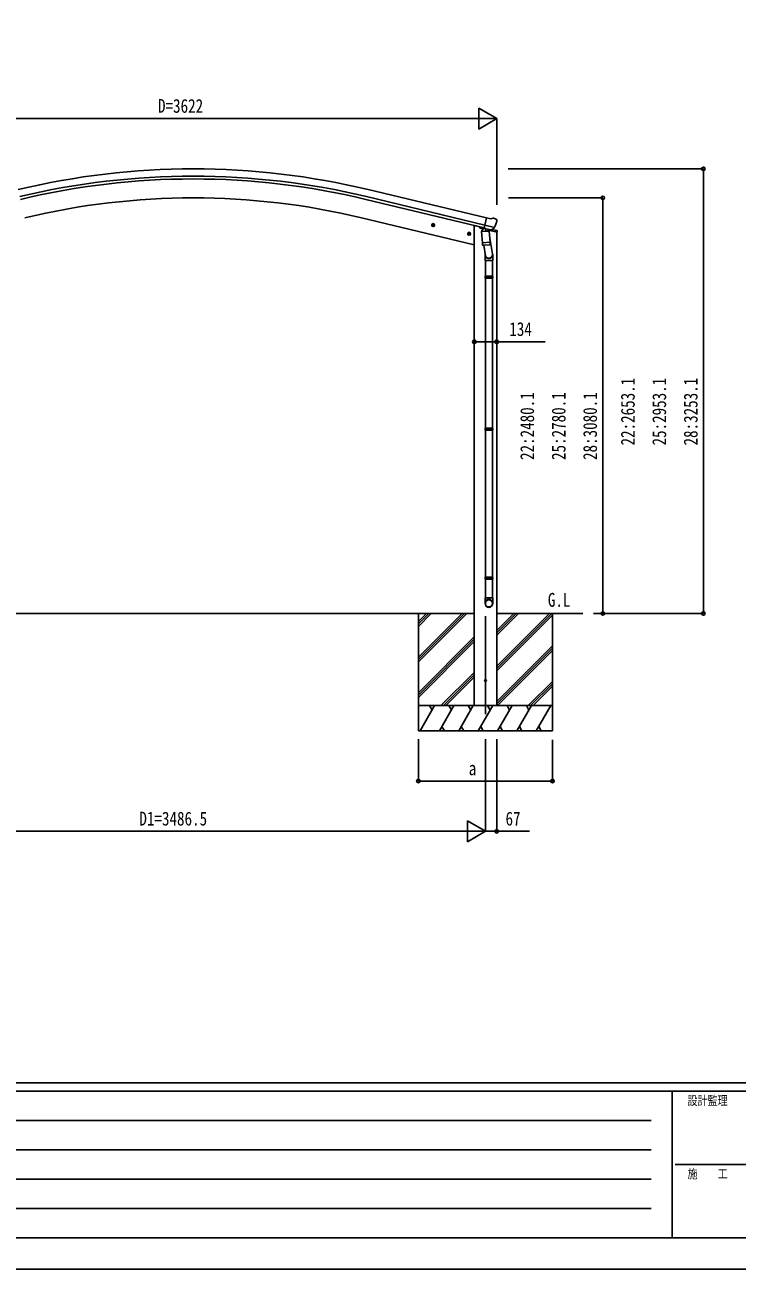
# Model space of a CAD drawing. Units: millimetres, scale not verified. Extents: x -10512 to 10512, y -7425 to 7425.
# Drawn here: x -7123 to -2875, y -7425 to 0 of the extents above; entities that cross this region are included whole.
import ezdxf
from ezdxf.enums import TextEntityAlignment as Align

# ---------------------------------------------------------------- set-up
doc = ezdxf.new("R2010")
doc.units = ezdxf.units.MM
doc.header["$LTSCALE"] = 40
for name, color, linetype in [('0-2_USER1', 3, 'Continuous'), ('0-4_YKK_12', 2, 'Continuous'), ('0-5_YKK_13', 4, 'Continuous'), ('0-6_YKK_A1', 4, 'Continuous'), ('0-7_YKK_D', 6, 'Continuous'), ('0-8_YKK_ZWAK', 7, 'Continuous')]:
    doc.layers.add(name, color=color, linetype=linetype)
doc.styles.add('ＭＳ ゴシック', font='')
doc.styles.get('ＭＳ ゴシック').set_extended_font_data('MS Gothic')

msp = doc.modelspace()

# ---------------------------------------------------------------- linework, layer by layer
at = {"layer": '0-4_YKK_12'}
msp.add_line((-4375.45, -4113.42), (-4375.45, -3529.47), dxfattribs=at)
at = {"layer": '0-5_YKK_13'}
for p, q in [((-4689.34, -1187.51), (-4694.5, -1192.95)), ((-4689.54, -1204.43), (-4684.87, -1184.98)), ((-4682.04, -1189.26), (-4689.34, -1187.51)), ((-4342.84, -1156.77), (-4368.77, -1150.54)), ((-4342.84, -1156.77), (-4329.58, -1154.07)), ((-4315.1, -1157.26), (-4328.28, -1154.09)), ((-4312, -1159.51), (-4308.14, -1165.8)), ((-4307.78, -1168.08), (-4308.06, -1169.23)), ((-4696.93, -1192.37), (-4677.48, -1197.04)), ((-4685.07, -1201.9), (-4679.91, -1196.46)), ((-4679.91, -1196.46), (-4682.04, -1189.26)), ((-4483.01, -1243.73), (-4463.56, -1248.4)), ((-4475.42, -1238.87), (-4480.58, -1244.31)), ((-4475.62, -1255.79), (-4470.95, -1236.34)), ((-4468.12, -1240.62), (-4475.42, -1238.87)), ((-4471.15, -1253.26), (-4465.99, -1247.82)), ((-4465.99, -1247.82), (-4468.12, -1240.62)), ((-4410.54, -1204.04), (-4410.54, -1207.31)), ((-4388.33, -1216.58), (-4406.7, -1212.17)), ((-4398.91, -1233.94), (-4353.22, -1230.75)), ((-4394.24, -1300.78), (-4398.91, -1233.94)), ((-4384.5, -1212.18), (-4397.81, -1227.49)), ((-4397.81, -1227.49), (-4397.37, -1233.84)), ((-4383.55, -1212.11), (-4384.5, -1212.18)), ((-4380.47, -1214.58), (-4382, -1214.21)), ((-4343.76, -1223.39), (-4380.47, -1214.58)), ((-4321.84, -1208.39), (-4379.34, -1194.58)), ((-4374.52, -1216.41), (-4373.5, -1231.01)), ((-4346.31, -1225.4), (-4372.12, -1231.84)), ((-4355, -1227.57), (-4354.77, -1230.86)), ((-4353.22, -1230.75), (-4348.55, -1297.59)), ((-4341.4, -1223.87), (-4348.92, -1222.06)), ((-4305.98, -1236.35), (-4348.9, -1226.05)), ((-4345.6, -1223.62), (-4345.55, -1224.36)), ((-4342.23, -1223.76), (-4343.76, -1223.39)), ((-4338.69, -1223.3), (-4322.31, -1208.81)), ((-4335.08, -1220.11), (-4308.28, -1226.54)), ((-4305.98, -1229.46), (-4305.98, -1236.35)), ((-4394.24, -1300.78), (-4348.55, -1297.59)), ((-4394.23, -1300.78), (-4393.34, -1313.48)), ((-4349.53, -1312.19), (-4391.23, -1315.11)), ((-4385.8, -1314.73), (-4375.07, -1378.31)), ((-4350.28, -1272.82), (-4334.37, -1368.99)), ((-4347.69, -1310.05), (-4348.56, -1297.59)), ((-4348.09, -1311.41), (-4348.08, -1311.41)), ((-4378.22, -1371.5), (-4378.22, -1406.15)), ((-4378.22, -1406.15), (-4332.22, -1406.15)), ((-4376.22, -1406.15), (-4376.22, -1500.15)), ((-4334.22, -1406.15), (-4334.22, -1500.15)), ((-4332.22, -1406.15), (-4332.22, -1371.8)), ((-4378.22, -1502.15), (-4377.22, -1500.15)), ((-4378.22, -1502.15), (-4332.22, -1502.15)), ((-4378.22, -1502.15), (-4378.22, -1510.15)), ((-4378.22, -1510.15), (-4332.22, -1510.15)), ((-4378.22, -1510.15), (-4377.22, -1512.15)), ((-4377.22, -1500.15), (-4333.22, -1500.15)), ((-4377.22, -1512.15), (-4333.22, -1512.15)), ((-4376.22, -1512.15), (-4376.22, -2406.48)), ((-4334.22, -1512.15), (-4334.22, -2406.48)), ((-4332.22, -1502.15), (-4333.22, -1500.15)), ((-4378.22, -2408.48), (-4377.22, -2406.48)), ((-4378.22, -2408.48), (-4332.22, -2408.48)), ((-4378.22, -2408.48), (-4378.22, -2416.48)), ((-4378.22, -2416.48), (-4332.22, -2416.48)), ((-4378.22, -2416.48), (-4377.22, -2418.48)), ((-4377.22, -2406.48), (-4333.22, -2406.48)), ((-4377.22, -2418.48), (-4333.22, -2418.48)), ((-4376.22, -2418.48), (-4376.22, -3296.53)), ((-4334.22, -2418.48), (-4334.22, -3296.53)), ((-4332.22, -2408.48), (-4333.22, -2406.48)), ((-4378.22, -3298.53), (-4377.22, -3296.53)), ((-4378.22, -3298.53), (-4332.22, -3298.53)), ((-4378.22, -3298.53), (-4378.22, -3306.53)), ((-4378.22, -3306.53), (-4332.22, -3306.53)), ((-4378.22, -3306.53), (-4377.22, -3308.53)), ((-4377.22, -3296.53), (-4333.22, -3296.53)), ((-4377.22, -3308.53), (-4333.22, -3308.53)), ((-4376.22, -3308.53), (-4376.22, -3418.53)), ((-4334.22, -3308.53), (-4334.22, -3418.53)), ((-4332.22, -3298.53), (-4333.22, -3296.53)), ((-4378.22, -3452.67), (-4378.22, -3418.53)), ((-4378.22, -3418.53), (-4332.22, -3418.53)), ((-4332.22, -3452.67), (-4332.22, -3418.53))]:
    msp.add_line(p, q, dxfattribs=at)
for points in [[(-4374.2, -1215.99), (-4383.92, -1213.66), (-4368.77, -1150.54)], [(-4694.5, -1192.95), (-4692.37, -1200.15), (-4685.07, -1201.9)], [(-4480.58, -1244.31), (-4478.45, -1251.51), (-4471.15, -1253.26)], [(-4374.2, -1215.99), (-4373.96, -1216.14), (-4349.2, -1222.09), (-4348.92, -1222.06)], [(-4321.57, -1207.81), (-4322.15, -1208.66), (-4322.31, -1208.81)], [(-4332.22, -1502.15), (-4332.22, -1510.15), (-4333.22, -1512.15)], [(-4332.22, -2408.48), (-4332.22, -2416.48), (-4333.22, -2418.48)], [(-4332.22, -3298.53), (-4332.22, -3306.53), (-4333.22, -3308.53)]]:
    msp.add_lwpolyline(points, dxfattribs=at)
for centre, radius in [((-4687.21, -1194.71), 8.5), ((-4687.21, -1194.71), 7.7), ((-4687.21, -1194.71), 6.5), ((-4473.28, -1246.06), 8.5), ((-4473.28, -1246.06), 7.7), ((-4473.28, -1246.06), 6.5), ((-4375.45, -3912.48), 5)]:
    msp.add_circle(centre, radius, dxfattribs=at)
for centre, radius, start, end in [((-4328.98, -1157.01), 3, 76.5, 101.5), ((-4504.86, -1121.98), 202.4, 334.90875, 346.5), ((-4316.27, -1162.12), 5, 31.5, 76.5), ((-4405.54, -1207.31), 5, 180, 256.5), ((-4381.88, -1213.73), 0.5, 221.23754, 256.5), ((-4375.12, -1216.49), 0.604, 7.79405, 79.40158), ((-4372.47, -1230.87), 1.03, 188.03431, 289.96103), ((-4346.55, -1224.43), 1, 284, 4), ((-4345.1, -1223.59), 0.5, 76.5, 184), ((-4342.12, -1223.27), 0.5, 256.5, 291.76246), ((-4308.98, -1229.46), 3, 0, 76.5), ((-4391.37, -1313.11), 2, 190.53157, 274), ((-4349.67, -1310.2), 2, 274, 322.59038), ((-4349.63, -1310.23), 1.95, 322.52234, 4.95983), ((-4362.22, -1371.8), 30, 0, 2.54858)]:
    msp.add_arc(centre, radius, start, end, dxfattribs=at)
for centre, major_axis, ratio, start_param, end_param in [((-4310.7, -1167.37), (1.57, -2.57), 0.99628, 0.7835347, 1.5707963), ((-4340.7, -1220.94), (0.73, -2.92), 0.997631, 5.8041905, 5.8929484), ((-4340.73, -1220.82), (-2.63, 3.16), 0.650902, 2.1145521, 2.1873627), ((-4340.68, -1221.04), (0.73, -2.92), 0.997631, 5.965759, 6.7621801), ((-4355.22, -1371.5), (-23, 0), 0.996195, 6.0000678, 10.0103449), ((-4355.22, -1371.5), (-21, 0), 0.996195, 0.3319459, 3.3482706), ((-4355.22, -3450.93), (23, 0), 0.996195, 6.2831853, 9.424778), ((-4355.22, -3452.67), (23, 0), 0.996195, 6.2831853, 9.424778), ((-4355.22, -3452.67), (0, -23.43), 0.981806, 4.712389, 7.8539816)]:
    msp.add_ellipse(centre, major_axis=major_axis, ratio=ratio, start_param=start_param, end_param=end_param, dxfattribs=at)
msp.add_ellipse((-4355.22, -3452.67), major_axis=(-21, 0), ratio=0.996195, dxfattribs=at)
at = {"layer": '0-6_YKK_A1'}
for p, q in [((-5084.58, -1024.91), (-4379.26, -1194.24)), ((-5074.5, -982.93), (-4369.18, -1152.26)), ((-5088.51, -1041.27), (-4383.19, -1210.61)), ((-5114.89, -1151.15), (-4442.45, -1312.59)), ((-4442.45, -1199.48), (-4429.53, -1199.48)), ((-4442.45, -1199.48), (-4442.45, -4062.48)), ((-4308.45, -1235.76), (-4308.45, -4062.48)), ((-7794.95, -3512.48), (-4442.45, -3512.48)), ((-4775.95, -3512.48), (-4775.95, -4212.48)), ((-4775.95, -3773.21), (-4515.22, -3512.48)), ((-4775.95, -3787.35), (-4501.08, -3512.48)), ((-4775.95, -3801.49), (-4486.94, -3512.48)), ((-4775.95, -3589.36), (-4699.07, -3512.48)), ((-4775.95, -3575.22), (-4713.21, -3512.48)), ((-4775.95, -3561.08), (-4727.35, -3512.48)), ((-4308.45, -3826.21), (-3994.72, -3512.48)), ((-4308.45, -3840.35), (-3980.58, -3512.48)), ((-4308.45, -3642.36), (-4178.57, -3512.48)), ((-4308.45, -3628.22), (-4192.71, -3512.48)), ((-4308.45, -3614.08), (-4206.85, -3512.48)), ((-4308.45, -3512.48), (-3794.77, -3512.48)), ((-4308.45, -3854.49), (-3975.95, -3521.99)), ((-3975.95, -3512.48), (-3975.95, -4212.48)), ((-4775.95, -3985.34), (-4442.45, -3651.84)), ((-4775.95, -3999.48), (-4442.45, -3665.98)), ((-4775.95, -4013.62), (-4442.45, -3680.13)), ((-4308.45, -4038.34), (-3975.95, -3705.84)), ((-4308.45, -4052.48), (-3975.95, -3719.98)), ((-4304.31, -4062.48), (-3975.95, -3734.12)), ((-4640.96, -4062.48), (-4442.45, -3863.97)), ((-4626.82, -4062.48), (-4442.45, -3878.11)), ((-4612.67, -4062.48), (-4442.45, -3892.26)), ((-4120.46, -4062.48), (-3975.95, -3917.97)), ((-4106.32, -4062.48), (-3975.95, -3932.11)), ((-4092.17, -4062.48), (-3975.95, -3946.26)), ((-3975.95, -4062.48), (-4775.95, -4062.48)), ((-4765.66, -4212.48), (-4679.06, -4062.48)), ((-4694.06, -4088.46), (-4709.06, -4062.48)), ((-4650.19, -4212.48), (-4563.59, -4062.48)), ((-4578.59, -4088.46), (-4593.59, -4062.48)), ((-4534.72, -4212.48), (-4448.12, -4062.48)), ((-4463.12, -4088.46), (-4478.12, -4062.48)), ((-4442.45, -4062.48), (-4308.45, -4062.48)), ((-4419.25, -4212.48), (-4332.65, -4062.48)), ((-4347.65, -4088.46), (-4362.65, -4062.48)), ((-4303.78, -4212.48), (-4217.18, -4062.48)), ((-4232.18, -4088.46), (-4247.18, -4062.48)), ((-4188.31, -4212.48), (-4101.71, -4062.48)), ((-4131.71, -4062.48), (-4116.71, -4088.46)), ((-4072.84, -4212.48), (-3986.24, -4062.48)), ((-4775.95, -4212.48), (-3975.95, -4212.48)), ((-4635.19, -4186.5), (-4620.19, -4212.48)), ((-4519.72, -4186.5), (-4504.72, -4212.48)), ((-4404.25, -4186.5), (-4389.25, -4212.48)), ((-4288.78, -4186.5), (-4273.78, -4212.48)), ((-4173.31, -4186.5), (-4158.31, -4212.48)), ((-4057.84, -4186.5), (-4042.84, -4212.48))]:
    msp.add_line(p, q, dxfattribs=at)
for radius in [4473, 4429.83, 4413, 4300]:
    msp.add_arc((-6118.7, -5332.34), radius, 76.5, 103.5, dxfattribs=at)
at = {"layer": '0-7_YKK_D'}
for p, q in [((-4307.95, -559.34), (-4416.2, -496.84)), ((-4416.2, -496.84), (-4416.2, -621.84)), ((-4432.95, -559.34), (-7804.45, -559.34)), ((-4307.95, -559.34), (-4524.46, -559.34)), ((-4307.95, -559.34), (-4416.2, -621.84)), ((-4307.95, -1074.51), (-4307.95, -558.34)), ((-4240.03, -859.34), (-3074.95, -859.34)), ((-3075.95, -859.34), (-3075.95, -3512.48)), ((-4238.1, -1032.34), (-3674.95, -1032.34)), ((-3675.95, -1032.34), (-3675.95, -3512.48)), ((-3731.59, -3512.48), (-3674.95, -3512.48)), ((-3731.59, -3512.48), (-3074.95, -3512.48)), ((-4775.95, -4262.5), (-4775.95, -4513.48)), ((-4375.45, -4262.48), (-4375.45, -4813.48)), ((-4375.45, -4262.48), (-4375.45, -4813.48)), ((-4308.45, -4262.48), (-4308.45, -4813.48)), ((-3975.95, -4266.49), (-3975.95, -4513.48)), ((-4775.95, -4512.48), (-3975.95, -4512.48)), ((-4375.45, -4812.48), (-4483.7, -4749.98)), ((-4483.7, -4749.98), (-4483.7, -4874.98)), ((-7736.95, -4812.48), (-4500.45, -4812.48)), ((-4375.45, -4812.48), (-4591.96, -4812.48)), ((-4375.45, -4812.48), (-4483.7, -4874.98))]:
    msp.add_line(p, q, dxfattribs=at)
for points in [[(-4442.45, -1891.07), (-4308.45, -1891.07), (-4019.45, -1891.07)], [(-4375.45, -4812.48), (-4308.45, -4812.48), (-4113.95, -4812.48)]]:
    msp.add_lwpolyline(points, dxfattribs=at)
for centre in [(-3075.95, -859.34), (-3675.95, -1032.34), (-4442.45, -1891.07), (-4308.45, -1891.07), (-3675.95, -3512.48), (-3075.95, -3512.48), (-4775.95, -4512.48), (-3975.95, -4512.48), (-4308.45, -4812.48)]:
    msp.add_circle(centre, 10.62, dxfattribs=at)
at = {"layer": '0-8_YKK_ZWAK'}
for p, q in [((9737.55, -6312.5), (-9762.45, -6312.5)), ((-3262.45, -6362.5), (-9762.45, -6362.5)), ((-3262.45, -6362.5), (-3262.45, -7237.5)), ((-12.45, -6362.5), (-3262.45, -6362.5)), ((-9656.2, -6537.5), (-3387.45, -6537.5)), ((-9656.2, -6712.5), (-3387.45, -6712.5)), ((-3243.7, -6800), (-12.45, -6800)), ((-9656.2, -6887.5), (-3387.45, -6887.5)), ((-9656.2, -7062.5), (-3387.45, -7062.5)), ((-9762.45, -7237.5), (-3262.45, -7237.5)), ((-3262.45, -7237.5), (-12.45, -7237.5))]:
    msp.add_line(p, q, dxfattribs=at)
msp.add_lwpolyline([(-10512.5, -7425), (10512.5, -7425), (10512.5, 7425), (-10512.5, 7425)], close=True, dxfattribs=at)

# ---------------------------------------------------------------- texts
at = {"layer": '0-2_USER1', "style": 'ＭＳ ゴシック', "width": 0.8}
msp.add_text('G.L', height=82.48, dxfattribs=at).set_placement((-4003.58, -3497.11), align=Align.BOTTOM_LEFT)
at = {"layer": '0-7_YKK_D', "style": 'ＭＳ ゴシック', "width": 0.8}
for s, p in [('D=3622', (-6328.7, -549.34)), ('134', (-4233.45, -1881.07)), ('a', (-4475.55, -4502.48)), ('D1=3486.5', (-6439.7, -4802.48)), ('67', (-4255.95, -4802.48))]:
    msp.add_text(s, height=82.48, dxfattribs=at).set_placement(p, align=Align.BOTTOM_LEFT)
for s, p in [('22:2653.1', (-3460.95, -2509.91)), ('25:2953.1', (-3273.45, -2509.91)), ('28:3253.1', (-3085.95, -2509.91)), ('22:2480.1', (-4060.95, -2596.41)), ('25:2780.1', (-3873.45, -2596.41)), ('28:3080.1', (-3685.95, -2596.41))]:
    msp.add_text(s, height=82.48, rotation=90, dxfattribs=at).set_placement(p, align=Align.BOTTOM_LEFT)
at = {"layer": '0-8_YKK_ZWAK', "style": 'ＭＳ ゴシック', "width": 0.8}
for s, p in [('設計監理', (-3170.78, -6462.5)), ('施\u3000\u3000工', (-3170.78, -6900))]:
    msp.add_text(s, height=54.99, dxfattribs=at).set_placement(p, align=Align.BOTTOM_LEFT)

doc.saveas('drawing.dxf')
